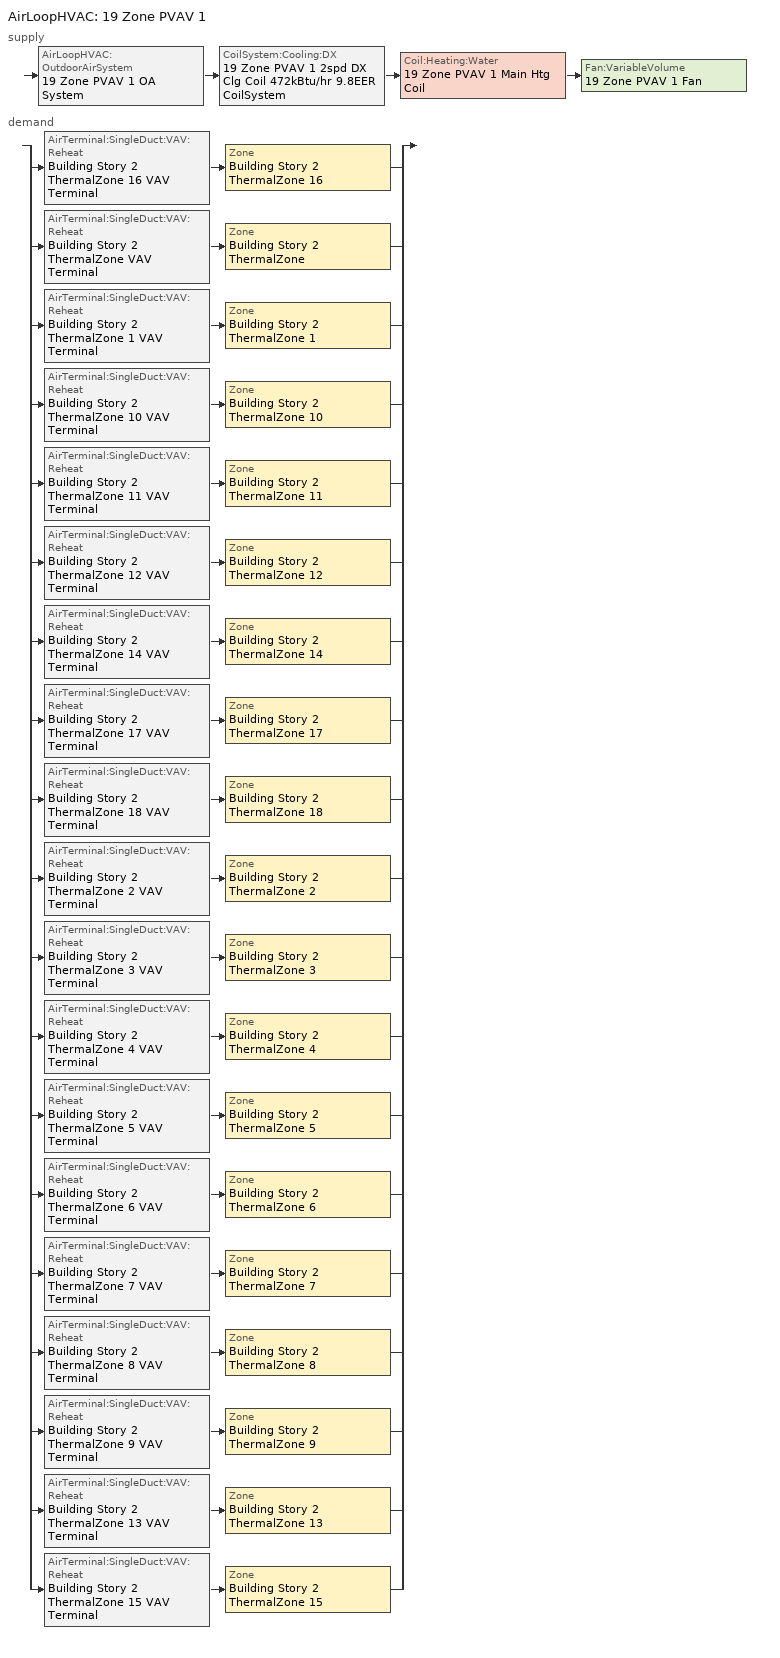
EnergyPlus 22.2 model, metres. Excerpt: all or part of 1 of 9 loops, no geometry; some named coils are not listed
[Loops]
AirLoopHVAC '19 Zone PVAV 1'
 supply: AirLoopHVAC:OutdoorAirSystem '19 Zone PVAV 1 OA System' > CoilSystem:Cooling:DX '19 Zone PVAV 1 2spd DX Clg Coil 472kBtu/hr 9.8EER CoilSystem' > Coil:Heating:Water '19 Zone PVAV 1 Main Htg Coil' > Fan:VariableVolume '19 Zone PVAV 1 Fan'
 demand: split
  | AirTerminal:SingleDuct:VAV:Reheat 'Building Story 2 ThermalZone 16 VAV Terminal' > Zone 'Building Story 2 ThermalZone 16'
  | AirTerminal:SingleDuct:VAV:Reheat 'Building Story 2 ThermalZone VAV Terminal' > Zone 'Building Story 2 ThermalZone'
  | AirTerminal:SingleDuct:VAV:Reheat 'Building Story 2 ThermalZone 1 VAV Terminal' > Zone 'Building Story 2 ThermalZone 1'
  | AirTerminal:SingleDuct:VAV:Reheat 'Building Story 2 ThermalZone 10 VAV Terminal' > Zone 'Building Story 2 ThermalZone 10'
  | AirTerminal:SingleDuct:VAV:Reheat 'Building Story 2 ThermalZone 11 VAV Terminal' > Zone 'Building Story 2 ThermalZone 11'
  | AirTerminal:SingleDuct:VAV:Reheat 'Building Story 2 ThermalZone 12 VAV Terminal' > Zone 'Building Story 2 ThermalZone 12'
  | AirTerminal:SingleDuct:VAV:Reheat 'Building Story 2 ThermalZone 14 VAV Terminal' > Zone 'Building Story 2 ThermalZone 14'
  | AirTerminal:SingleDuct:VAV:Reheat 'Building Story 2 ThermalZone 17 VAV Terminal' > Zone 'Building Story 2 ThermalZone 17'
  | AirTerminal:SingleDuct:VAV:Reheat 'Building Story 2 ThermalZone 18 VAV Terminal' > Zone 'Building Story 2 ThermalZone 18'
  | AirTerminal:SingleDuct:VAV:Reheat 'Building Story 2 ThermalZone 2 VAV Terminal' > Zone 'Building Story 2 ThermalZone 2'
  | AirTerminal:SingleDuct:VAV:Reheat 'Building Story 2 ThermalZone 3 VAV Terminal' > Zone 'Building Story 2 ThermalZone 3'
  | AirTerminal:SingleDuct:VAV:Reheat 'Building Story 2 ThermalZone 4 VAV Terminal' > Zone 'Building Story 2 ThermalZone 4'
  | AirTerminal:SingleDuct:VAV:Reheat 'Building Story 2 ThermalZone 5 VAV Terminal' > Zone 'Building Story 2 ThermalZone 5'
  | AirTerminal:SingleDuct:VAV:Reheat 'Building Story 2 ThermalZone 6 VAV Terminal' > Zone 'Building Story 2 ThermalZone 6'
  | AirTerminal:SingleDuct:VAV:Reheat 'Building Story 2 ThermalZone 7 VAV Terminal' > Zone 'Building Story 2 ThermalZone 7'
  | AirTerminal:SingleDuct:VAV:Reheat 'Building Story 2 ThermalZone 8 VAV Terminal' > Zone 'Building Story 2 ThermalZone 8'
  | AirTerminal:SingleDuct:VAV:Reheat 'Building Story 2 ThermalZone 9 VAV Terminal' > Zone 'Building Story 2 ThermalZone 9'
  | AirTerminal:SingleDuct:VAV:Reheat 'Building Story 2 ThermalZone 13 VAV Terminal' > Zone 'Building Story 2 ThermalZone 13'
  | AirTerminal:SingleDuct:VAV:Reheat 'Building Story 2 ThermalZone 15 VAV Terminal' > Zone 'Building Story 2 ThermalZone 15'
[ZoneControl:Thermostat] Temperature Difference Between Cutout And Setpoint {deltaC}=0
Name | Zone or ZoneList | Control Type Schedule | Control 1
Building Story 2 ThermalZone Thermostat | Building Story 2 ThermalZone | Building Story 2 ThermalZone Thermostat Schedule | Story Mid Blended Space Type Thermostat
Building Story 2 ThermalZone 1 Thermostat | Building Story 2 ThermalZone 1 | Building Story 2 ThermalZone 1 Thermostat Schedule | Story Mid Blended Space Type Thermostat 1
Building Story 2 ThermalZone 10 Thermostat | Building Story 2 ThermalZone 10 | Building Story 2 ThermalZone 10 Thermostat Schedule | Story Mid Blended Space Type Thermostat 2
Building Story 2 ThermalZone 11 Thermostat | Building Story 2 ThermalZone 11 | Building Story 2 ThermalZone 11 Thermostat Schedule | Story Mid Blended Space Type Thermostat 3
Building Story 2 ThermalZone 12 Thermostat | Building Story 2 ThermalZone 12 | Building Story 2 ThermalZone 12 Thermostat Schedule | Story Mid Blended Space Type Thermostat 4
Building Story 2 ThermalZone 13 Thermostat | Building Story 2 ThermalZone 13 | Building Story 2 ThermalZone 13 Thermostat Schedule | Story Mid Blended Space Type Thermostat 5
Building Story 2 ThermalZone 14 Thermostat | Building Story 2 ThermalZone 14 | Building Story 2 ThermalZone 14 Thermostat Schedule | Story Mid Blended Space Type Thermostat 6
Building Story 2 ThermalZone 15 Thermostat | Building Story 2 ThermalZone 15 | Building Story 2 ThermalZone 15 Thermostat Schedule | Story Mid Blended Space Type Thermostat 7
Building Story 2 ThermalZone 16 Thermostat | Building Story 2 ThermalZone 16 | Building Story 2 ThermalZone 16 Thermostat Schedule | Story Mid Blended Space Type Thermostat 8
Building Story 2 ThermalZone 17 Thermostat | Building Story 2 ThermalZone 17 | Building Story 2 ThermalZone 17 Thermostat Schedule | Story Mid Blended Space Type Thermostat 9
Building Story 2 ThermalZone 18 Thermostat | Building Story 2 ThermalZone 18 | Building Story 2 ThermalZone 18 Thermostat Schedule | Story Mid Blended Space Type Thermostat 10
Building Story 2 ThermalZone 2 Thermostat | Building Story 2 ThermalZone 2 | Building Story 2 ThermalZone 2 Thermostat Schedule | Story Mid Blended Space Type Thermostat 11
Building Story 2 ThermalZone 3 Thermostat | Building Story 2 ThermalZone 3 | Building Story 2 ThermalZone 3 Thermostat Schedule | Story Mid Blended Space Type Thermostat 12
Building Story 2 ThermalZone 4 Thermostat | Building Story 2 ThermalZone 4 | Building Story 2 ThermalZone 4 Thermostat Schedule | Story Mid Blended Space Type Thermostat 13
Building Story 2 ThermalZone 5 Thermostat | Building Story 2 ThermalZone 5 | Building Story 2 ThermalZone 5 Thermostat Schedule | Story Mid Blended Space Type Thermostat 14
Building Story 2 ThermalZone 6 Thermostat | Building Story 2 ThermalZone 6 | Building Story 2 ThermalZone 6 Thermostat Schedule | Story Mid Blended Space Type Thermostat 15
Building Story 2 ThermalZone 7 Thermostat | Building Story 2 ThermalZone 7 | Building Story 2 ThermalZone 7 Thermostat Schedule | Story Mid Blended Space Type Thermostat 16
Building Story 2 ThermalZone 8 Thermostat | Building Story 2 ThermalZone 8 | Building Story 2 ThermalZone 8 Thermostat Schedule | Story Mid Blended Space Type Thermostat 17
Building Story 2 ThermalZone 9 Thermostat | Building Story 2 ThermalZone 9 | Building Story 2 ThermalZone 9 Thermostat Schedule | Story Mid Blended Space Type Thermostat 18
[ThermostatSetpoint:DualSetpoint] Heating Setpoint Temperature Schedule=SchoolSecondary HTGSETP_SCH_YES_OPTIMUM; Cooling Setpoint Temperature Schedule=SchoolSecondary CLGSETP_SCH_NO_SETBACK
Story Mid Blended Space Type Thermostat; Story Mid Blended Space Type Thermostat 1; Story Mid Blended Space Type Thermostat 2; Story Mid Blended Space Type Thermostat 3; Story Mid Blended Space Type Thermostat 4; Story Mid Blended Space Type Thermostat 5; Story Mid Blended Space Type Thermostat 6; Story Mid Blended Space Type Thermostat 7; Story Mid Blended Space Type Thermostat 8; Story Mid Blended Space Type Thermostat 9; Story Mid Blended Space Type Thermostat 10; Story Mid Blended Space Type Thermostat 11; Story Mid Blended Space Type Thermostat 12; Story Mid Blended Space Type Thermostat 13; Story Mid Blended Space Type Thermostat 14; Story Mid Blended Space Type Thermostat 15; Story Mid Blended Space Type Thermostat 16; Story Mid Blended Space Type Thermostat 17; Story Mid Blended Space Type Thermostat 18
[AirTerminal:SingleDuct:VAV:Reheat] Availability Schedule=Always On Discrete; Maximum Air Flow Rate {m3/s}=Autosize; Zone Minimum Air Flow Input Method=Constant; Constant Minimum Air Flow Fraction=0.758467; Fixed Minimum Air Flow Rate {m3/s}=0; Maximum Hot Water or Steam Flow Rate {m3/s}=Autosize; Minimum Hot Water or Steam Flow Rate {m3/s}=0; Convergence Tolerance=0.001; Damper Heating Action=ReverseWithLimits; Maximum Flow per Zone Floor Area During Reheat {m3/s-m2}=Autocalculate; Maximum Flow Fraction During Reheat=Autocalculate; Maximum Reheat Air Temperature {C}=50
Name | Reheat Coil
Building Story 2 ThermalZone VAV Terminal | Building Story 2 ThermalZone Reheat Coil
Building Story 2 ThermalZone 1 VAV Terminal | Building Story 2 ThermalZone 1 Reheat Coil
Building Story 2 ThermalZone 10 VAV Terminal | Building Story 2 ThermalZone 10 Reheat Coil
Building Story 2 ThermalZone 11 VAV Terminal | Building Story 2 ThermalZone 11 Reheat Coil
Building Story 2 ThermalZone 12 VAV Terminal | Building Story 2 ThermalZone 12 Reheat Coil
Building Story 2 ThermalZone 13 VAV Terminal | Building Story 2 ThermalZone 13 Reheat Coil
Building Story 2 ThermalZone 14 VAV Terminal | Building Story 2 ThermalZone 14 Reheat Coil
Building Story 2 ThermalZone 15 VAV Terminal | Building Story 2 ThermalZone 15 Reheat Coil
Building Story 2 ThermalZone 16 VAV Terminal | Building Story 2 ThermalZone 16 Reheat Coil
Building Story 2 ThermalZone 17 VAV Terminal | Building Story 2 ThermalZone 17 Reheat Coil
Building Story 2 ThermalZone 18 VAV Terminal | Building Story 2 ThermalZone 18 Reheat Coil
Building Story 2 ThermalZone 2 VAV Terminal | Building Story 2 ThermalZone 2 Reheat Coil
Building Story 2 ThermalZone 3 VAV Terminal | Building Story 2 ThermalZone 3 Reheat Coil
Building Story 2 ThermalZone 4 VAV Terminal | Building Story 2 ThermalZone 4 Reheat Coil
Building Story 2 ThermalZone 5 VAV Terminal | Building Story 2 ThermalZone 5 Reheat Coil
Building Story 2 ThermalZone 6 VAV Terminal | Building Story 2 ThermalZone 6 Reheat Coil
Building Story 2 ThermalZone 7 VAV Terminal | Building Story 2 ThermalZone 7 Reheat Coil
Building Story 2 ThermalZone 8 VAV Terminal | Building Story 2 ThermalZone 8 Reheat Coil
Building Story 2 ThermalZone 9 VAV Terminal | Building Story 2 ThermalZone 9 Reheat Coil
[Coil:Heating:Water]
19 Zone PVAV 1 Main Htg Coil: Availability Schedule=Always On Discrete; U-Factor Times Area Value {W/K}=Autosize; Maximum Water Flow Rate {m3/s}=Autosize; Performance Input Method=UFactorTimesAreaAndDesignWaterFlowRate; Rated Capacity {W}=Autosize; Rated Inlet Water Temperature {C}=82.2222; Rated Inlet Air Temperature {C}=7.22222; Rated Outlet Water Temperature {C}=71.1111; Rated Outlet Air Temperature {C}=12.7778; Rated Ratio for Air and Water Convection=0.5
[Zone equipment]
Building Story 2 ThermalZone: Building Story 2 ThermalZone VAV Terminal
Building Story 2 ThermalZone 1: Building Story 2 ThermalZone 1 VAV Terminal
Building Story 2 ThermalZone 10: Building Story 2 ThermalZone 10 VAV Terminal
Building Story 2 ThermalZone 11: Building Story 2 ThermalZone 11 VAV Terminal
Building Story 2 ThermalZone 12: Building Story 2 ThermalZone 12 VAV Terminal
Building Story 2 ThermalZone 13: Building Story 2 ThermalZone 13 VAV Terminal
Building Story 2 ThermalZone 14: Building Story 2 ThermalZone 14 VAV Terminal
Building Story 2 ThermalZone 15: Building Story 2 ThermalZone 15 VAV Terminal
Building Story 2 ThermalZone 16: Building Story 2 ThermalZone 16 VAV Terminal
Building Story 2 ThermalZone 17: Building Story 2 ThermalZone 17 VAV Terminal
Building Story 2 ThermalZone 18: Building Story 2 ThermalZone 18 VAV Terminal
Building Story 2 ThermalZone 2: Building Story 2 ThermalZone 2 VAV Terminal
Building Story 2 ThermalZone 3: Building Story 2 ThermalZone 3 VAV Terminal
Building Story 2 ThermalZone 4: Building Story 2 ThermalZone 4 VAV Terminal
Building Story 2 ThermalZone 5: Building Story 2 ThermalZone 5 VAV Terminal
Building Story 2 ThermalZone 6: Building Story 2 ThermalZone 6 VAV Terminal
Building Story 2 ThermalZone 7: Building Story 2 ThermalZone 7 VAV Terminal
Building Story 2 ThermalZone 8: Building Story 2 ThermalZone 8 VAV Terminal
Building Story 2 ThermalZone 9: Building Story 2 ThermalZone 9 VAV Terminal
[Sizing:Zone] Zone Cooling Design Supply Air Temperature Input Method=SupplyAirTemperature; Zone Cooling Design Supply Air Temperature {C}=12.7778; Zone Cooling Design Supply Air Temperature Difference {deltaC}=11.11; Zone Heating Design Supply Air Temperature Input Method=SupplyAirTemperature; Zone Heating Design Supply Air Temperature {C}=50; Zone Heating Design Supply Air Temperature Difference {deltaC}=11.11; Zone Cooling Design Supply Air Humidity Ratio {kgWater/kgDryAir}=0.0085; Zone Heating Design Supply Air Humidity Ratio {kgWater/kgDryAir}=0.008; Cooling Design Air Flow Method=DesignDay; Cooling Design Air Flow Rate {m3/s}=0; Cooling Minimum Air Flow per Zone Floor Area {m3/s-m2}=0.000762; Cooling Minimum Air Flow {m3/s}=0; Cooling Minimum Air Flow Fraction=0; Heating Design Air Flow Method=DesignDay; Heating Design Air Flow Rate {m3/s}=0; Heating Maximum Air Flow per Zone Floor Area {m3/s-m2}=0.002032; Heating Maximum Air Flow {m3/s}=0.141576; Heating Maximum Air Flow Fraction=0.3; Account for Dedicated Outdoor Air System=No; Zone Load Sizing Method=Sensible Load Only No Latent Load; Zone Latent Cooling Design Supply Air Humidity Ratio Input Method=HumidityRatioDifference; Zone Cooling Design Supply Air Humidity Ratio Difference {kgWater/kgDryAir}=0.005; Zone Latent Heating Design Supply Air Humidity Ratio Input Method=HumidityRatioDifference; Zone Humidification Design Supply Air Humidity Ratio Difference {kgWater/kgDryAir}=0.005
Name | Design Specification Outdoor Air Object | Design Specification Zone Air Distribution Object
Building Story 2 ThermalZone | Building Story 2 ThermalZone DSOA Space List | Building Story 2 ThermalZone Design Spec Zone Air Dist
Building Story 2 ThermalZone 1 | Building Story 2 ThermalZone 1 DSOA Space List | Building Story 2 ThermalZone 1 Design Spec Zone Air Dist
Building Story 2 ThermalZone 10 | Building Story 2 ThermalZone 10 DSOA Space List | Building Story 2 ThermalZone 10 Design Spec Zone Air Dist
Building Story 2 ThermalZone 11 | Building Story 2 ThermalZone 11 DSOA Space List | Building Story 2 ThermalZone 11 Design Spec Zone Air Dist
Building Story 2 ThermalZone 12 | Building Story 2 ThermalZone 12 DSOA Space List | Building Story 2 ThermalZone 12 Design Spec Zone Air Dist
Building Story 2 ThermalZone 13 | Building Story 2 ThermalZone 13 DSOA Space List | Building Story 2 ThermalZone 13 Design Spec Zone Air Dist
Building Story 2 ThermalZone 14 | Building Story 2 ThermalZone 14 DSOA Space List | Building Story 2 ThermalZone 14 Design Spec Zone Air Dist
Building Story 2 ThermalZone 15 | Building Story 2 ThermalZone 15 DSOA Space List | Building Story 2 ThermalZone 15 Design Spec Zone Air Dist
Building Story 2 ThermalZone 16 | Building Story 2 ThermalZone 16 DSOA Space List | Building Story 2 ThermalZone 16 Design Spec Zone Air Dist
Building Story 2 ThermalZone 17 | Building Story 2 ThermalZone 17 DSOA Space List | Building Story 2 ThermalZone 17 Design Spec Zone Air Dist
Building Story 2 ThermalZone 18 | Building Story 2 ThermalZone 18 DSOA Space List | Building Story 2 ThermalZone 18 Design Spec Zone Air Dist
Building Story 2 ThermalZone 2 | Building Story 2 ThermalZone 2 DSOA Space List | Building Story 2 ThermalZone 2 Design Spec Zone Air Dist
Building Story 2 ThermalZone 3 | Building Story 2 ThermalZone 3 DSOA Space List | Building Story 2 ThermalZone 3 Design Spec Zone Air Dist
Building Story 2 ThermalZone 4 | Building Story 2 ThermalZone 4 DSOA Space List | Building Story 2 ThermalZone 4 Design Spec Zone Air Dist
Building Story 2 ThermalZone 5 | Building Story 2 ThermalZone 5 DSOA Space List | Building Story 2 ThermalZone 5 Design Spec Zone Air Dist
Building Story 2 ThermalZone 6 | Building Story 2 ThermalZone 6 DSOA Space List | Building Story 2 ThermalZone 6 Design Spec Zone Air Dist
Building Story 2 ThermalZone 7 | Building Story 2 ThermalZone 7 DSOA Space List | Building Story 2 ThermalZone 7 Design Spec Zone Air Dist
Building Story 2 ThermalZone 8 | Building Story 2 ThermalZone 8 DSOA Space List | Building Story 2 ThermalZone 8 Design Spec Zone Air Dist
Building Story 2 ThermalZone 9 | Building Story 2 ThermalZone 9 DSOA Space List | Building Story 2 ThermalZone 9 Design Spec Zone Air Dist
[DesignSpecification:ZoneAirDistribution] Minimum Zone Ventilation Efficiency=0.6
Building Story 2 ThermalZone Design Spec Zone Air Dist; Building Story 2 ThermalZone 1 Design Spec Zone Air Dist; Building Story 2 ThermalZone 10 Design Spec Zone Air Dist; Building Story 2 ThermalZone 11 Design Spec Zone Air Dist; Building Story 2 ThermalZone 12 Design Spec Zone Air Dist; Building Story 2 ThermalZone 13 Design Spec Zone Air Dist; Building Story 2 ThermalZone 14 Design Spec Zone Air Dist; Building Story 2 ThermalZone 15 Design Spec Zone Air Dist; Building Story 2 ThermalZone 16 Design Spec Zone Air Dist; Building Story 2 ThermalZone 17 Design Spec Zone Air Dist; Building Story 2 ThermalZone 18 Design Spec Zone Air Dist; Building Story 2 ThermalZone 2 Design Spec Zone Air Dist; Building Story 2 ThermalZone 3 Design Spec Zone Air Dist; Building Story 2 ThermalZone 4 Design Spec Zone Air Dist; Building Story 2 ThermalZone 5 Design Spec Zone Air Dist; Building Story 2 ThermalZone 6 Design Spec Zone Air Dist; Building Story 2 ThermalZone 7 Design Spec Zone Air Dist; Building Story 2 ThermalZone 8 Design Spec Zone Air Dist; Building Story 2 ThermalZone 9 Design Spec Zone Air Dist
[Controller:MechanicalVentilation]
19 Zone PVAV 1 Ventilation Controller: Availability Schedule=19 Zone PVAV 1 Occ Sch; Demand Controlled Ventilation=No; System Outdoor Air Method=ZoneSum; Zone or ZoneList Name 1=Building Story 2 ThermalZone; Design Specification Outdoor Air Object Name 1=Blended OA 1; Design Specification Zone Air Distribution Object Name 1=Building Story 2 ThermalZone Design Spec Zone Air Dist; Zone or ZoneList Name 2=Building Story 2 ThermalZone 1; Design Specification Outdoor Air Object Name 2=Blended OA 1; Design Specification Zone Air Distribution Object Name 2=Building Story 2 ThermalZone 1 Design Spec Zone Air Dist; Zone or ZoneList Name 3=Building Story 2 ThermalZone 10; Design Specification Outdoor Air Object Name 3=Blended OA 1; Design Specification Zone Air Distribution Object Name 3=Building Story 2 ThermalZone 10 Design Spec Zone Air Dist; Zone or ZoneList Name 4=Building Story 2 ThermalZone 11; Design Specification Outdoor Air Object Name 4=Blended OA 1; Design Specification Zone Air Distribution Object Name 4=Building Story 2 ThermalZone 11 Design Spec Zone Air Dist; Zone or ZoneList Name 5=Building Story 2 ThermalZone 12; Design Specification Outdoor Air Object Name 5=Blended OA 1; Design Specification Zone Air Distribution Object Name 5=Building Story 2 ThermalZone 12 Design Spec Zone Air Dist; Zone or ZoneList Name 6=Building Story 2 ThermalZone 13; Design Specification Outdoor Air Object Name 6=Blended OA 1; Design Specification Zone Air Distribution Object Name 6=Building Story 2 ThermalZone 13 Design Spec Zone Air Dist; Zone or ZoneList Name 7=Building Story 2 ThermalZone 14; Design Specification Outdoor Air Object Name 7=Blended OA 1; Design Specification Zone Air Distribution Object Name 7=Building Story 2 ThermalZone 14 Design Spec Zone Air Dist; Zone or ZoneList Name 8=Building Story 2 ThermalZone 15; Design Specification Outdoor Air Object Name 8=Blended OA 1; Design Specification Zone Air Distribution Object Name 8=Building Story 2 ThermalZone 15 Design Spec Zone Air Dist; Zone or ZoneList Name 9=Building Story 2 ThermalZone 16; Design Specification Outdoor Air Object Name 9=Blended OA 1; Design Specification Zone Air Distribution Object Name 9=Building Story 2 ThermalZone 16 Design Spec Zone Air Dist; Zone or ZoneList Name 10=Building Story 2 ThermalZone 17; Design Specification Outdoor Air Object Name 10=Blended OA 1; Design Specification Zone Air Distribution Object Name 10=Building Story 2 ThermalZone 17 Design Spec Zone Air Dist; Zone or ZoneList Name 11=Building Story 2 ThermalZone 18; Design Specification Outdoor Air Object Name 11=Blended OA 1; Design Specification Zone Air Distribution Object Name 11=Building Story 2 ThermalZone 18 Design Spec Zone Air Dist; Zone or ZoneList Name 12=Building Story 2 ThermalZone 2; Design Specification Outdoor Air Object Name 12=Blended OA 1; Design Specification Zone Air Distribution Object Name 12=Building Story 2 ThermalZone 2 Design Spec Zone Air Dist; Zone or ZoneList Name 13=Building Story 2 ThermalZone 3; Design Specification Outdoor Air Object Name 13=Blended OA 1; Design Specification Zone Air Distribution Object Name 13=Building Story 2 ThermalZone 3 Design Spec Zone Air Dist; Zone or ZoneList Name 14=Building Story 2 ThermalZone 4; Design Specification Outdoor Air Object Name 14=Blended OA 1; Design Specification Zone Air Distribution Object Name 14=Building Story 2 ThermalZone 4 Design Spec Zone Air Dist; Zone or ZoneList Name 15=Building Story 2 ThermalZone 5; Design Specification Outdoor Air Object Name 15=Blended OA 1; Design Specification Zone Air Distribution Object Name 15=Building Story 2 ThermalZone 5 Design Spec Zone Air Dist; Zone or ZoneList Name 16=Building Story 2 ThermalZone 6; Design Specification Outdoor Air Object Name 16=Blended OA 1; Design Specification Zone Air Distribution Object Name 16=Building Story 2 ThermalZone 6 Design Spec Zone Air Dist; Zone or ZoneList Name 17=Building Story 2 ThermalZone 7; Design Specification Outdoor Air Object Name 17=Blended OA 1; Design Specification Zone Air Distribution Object Name 17=Building Story 2 ThermalZone 7 Design Spec Zone Air Dist; Zone or ZoneList Name 18=Building Story 2 ThermalZone 8; Design Specification Outdoor Air Object Name 18=Blended OA 1; Design Specification Zone Air Distribution Object Name 18=Building Story 2 ThermalZone 8 Design Spec Zone Air Dist; Zone or ZoneList Name 19=Building Story 2 ThermalZone 9; Design Specification Outdoor Air Object Name 19=Blended OA 1; Design Specification Zone Air Distribution Object Name 19=Building Story 2 ThermalZone 9 Design Spec Zone Air Dist
[DesignSpecification:OutdoorAir]
Blended OA 1: Outdoor Air Method=Sum; Outdoor Air Flow per Person {m3/s-person}=0.00346999; Outdoor Air Flow per Zone Floor Area {m3/s-m2}=0.000689238; Outdoor Air Flow per Zone {m3/s}=0; Outdoor Air Flow Air Changes per Hour {1/hr}=0
[DesignSpecification:OutdoorAir:SpaceList] Space Design Specification Outdoor Air Object Name 1=Blended OA 1
Name | Space Name 1
Building Story 2 ThermalZone DSOA Space List | Building Story 2 Space
Building Story 2 ThermalZone 1 DSOA Space List | Building Story 2 Space 1
Building Story 2 ThermalZone 10 DSOA Space List | Building Story 2 Space 10
Building Story 2 ThermalZone 11 DSOA Space List | Building Story 2 Space 11
Building Story 2 ThermalZone 12 DSOA Space List | Building Story 2 Space 12
Building Story 2 ThermalZone 13 DSOA Space List | Building Story 2 Space 13
Building Story 2 ThermalZone 14 DSOA Space List | Building Story 2 Space 14
Building Story 2 ThermalZone 15 DSOA Space List | Building Story 2 Space 15
Building Story 2 ThermalZone 16 DSOA Space List | Building Story 2 Space 16
Building Story 2 ThermalZone 17 DSOA Space List | Building Story 2 Space 17
Building Story 2 ThermalZone 18 DSOA Space List | Building Story 2 Space 18
Building Story 2 ThermalZone 2 DSOA Space List | Building Story 2 Space 2
Building Story 2 ThermalZone 3 DSOA Space List | Building Story 2 Space 3
Building Story 2 ThermalZone 4 DSOA Space List | Building Story 2 Space 4
Building Story 2 ThermalZone 5 DSOA Space List | Building Story 2 Space 5
Building Story 2 ThermalZone 6 DSOA Space List | Building Story 2 Space 6
Building Story 2 ThermalZone 7 DSOA Space List | Building Story 2 Space 7
Building Story 2 ThermalZone 8 DSOA Space List | Building Story 2 Space 8
Building Story 2 ThermalZone 9 DSOA Space List | Building Story 2 Space 9
[AirLoopHVAC]
19 Zone PVAV 1: Design Supply Air Flow Rate {m3/s}=AutoSize; Design Return Air Flow Fraction of Supply Air Flow=1
[Sizing:System]
19 Zone PVAV 1: Type of Load to Size On=Sensible; Design Outdoor Air Flow Rate {m3/s}=4.59631; Central Heating Maximum System Air Flow Ratio=0.3; Preheat Design Temperature {C}=7.22222; Preheat Design Humidity Ratio {kgWater/kgDryAir}=0.008; Precool Design Temperature {C}=12.7778; Precool Design Humidity Ratio {kgWater/kgDryAir}=0.008; Central Cooling Design Supply Air Temperature {C}=12.7778; Central Heating Design Supply Air Temperature {C}=12.7778; Type of Zone Sum to Use=Coincident; 100% Outdoor Air in Cooling=No; 100% Outdoor Air in Heating=No; Central Cooling Design Supply Air Humidity Ratio {kgWater/kgDryAir}=0.0085; Central Heating Design Supply Air Humidity Ratio {kgWater/kgDryAir}=0.008; Cooling Supply Air Flow Rate Method=DesignDay; Cooling Supply Air Flow Rate {m3/s}=0; Cooling Supply Air Flow Rate Per Floor Area {m3/s-m2}=0.00996765; Cooling Fraction of Autosized Cooling Supply Air Flow Rate=1; Cooling Supply Air Flow Rate Per Unit Cooling Capacity {m3/s-W}=3.94755e-05; Heating Supply Air Flow Rate Method=DesignDay; Heating Supply Air Flow Rate {m3/s}=0; Heating Supply Air Flow Rate Per Floor Area {m3/s-m2}=0.00996765; Heating Fraction of Autosized Heating Supply Air Flow Rate=1; Heating Fraction of Autosized Cooling Supply Air Flow Rate=1; Heating Supply Air Flow Rate Per Unit Heating Capacity {m3/s-W}=3.15882e-05; System Outdoor Air Method=ZoneSum; Zone Maximum Outdoor Air Fraction=1; Cooling Design Capacity Method=CoolingDesignCapacity; Cooling Design Capacity {W}=Autosize; Cooling Design Capacity Per Floor Area {W/m2}=234.7; Fraction of Autosized Cooling Design Capacity=1; Heating Design Capacity Method=HeatingDesignCapacity; Heating Design Capacity {W}=Autosize; Heating Design Capacity Per Floor Area {W/m2}=157; Fraction of Autosized Heating Design Capacity=1; Central Cooling Capacity Control Method=OnOff; Occupant Diversity=Autosize
[Controller:WaterCoil]
19 Zone PVAV 1 Main Htg Coil Controller: Control Variable=Temperature; Action=Normal; Actuator Variable=Flow; Controller Convergence Tolerance {deltaC}=0.0001; Maximum Actuated Flow {m3/s}=Autosize; Minimum Actuated Flow {m3/s}=0
[Controller:OutdoorAir]
Controller Outdoor Air 2: Minimum Outdoor Air Flow Rate {m3/s}=Autosize; Maximum Outdoor Air Flow Rate {m3/s}=Autosize; Economizer Control Type=DifferentialDryBulb; Economizer Control Action Type=ModulateFlow; Lockout Type=LockoutWithHeating; Minimum Limit Type=FixedMinimum; Minimum Outdoor Air Schedule=19 Zone PVAV 1 Occ Sch; Mechanical Ventilation Controller=19 Zone PVAV 1 Ventilation Controller; High Humidity Control=No; Control High Indoor Humidity Based on Outdoor Humidity Ratio=Yes; Heat Recovery Bypass Control Type=BypassWhenWithinEconomizerLimits
[SetpointManager:MixedAir] Control Variable=Temperature
Name | Setpoint Node or NodeList
19 Zone PVAV 1 Mixed Air Node OS Default SPM | 19 Zone PVAV 1 Mixed Air Node
19 Zone PVAV 1 2spd DX Clg Coil Outlet Air Node OS Default SPM | 19 Zone PVAV 1 2spd DX Clg Coil Outlet Air Node
19 Zone PVAV 1 Main Htg Coil Outlet Air Node OS Default SPM | 19 Zone PVAV 1 Main Htg Coil Outlet Air Node
[CoilSystem:Cooling:DX]
19 Zone PVAV 1 2spd DX Clg Coil 472kBtu/hr 9.8EER CoilSystem: Availability Schedule=Always On Discrete; Cooling Coil=19 Zone PVAV 1 2spd DX Clg Coil 472kBtu/hr 9.8EER
[Coil:Cooling:DX:TwoSpeed]
19 Zone PVAV 1 2spd DX Clg Coil 472kBtu/hr 9.8EER: Availability Schedule=Always On Discrete; High Speed Gross Rated Total Cooling Capacity {W}=Autosize; High Speed Rated Sensible Heat Ratio=Autosize; High Speed Gross Rated Cooling COP {W/W}=3.39929; High Speed Rated Air Flow Rate {m3/s}=Autosize; Unit Internal Static Air Pressure {Pa}=773.3; Total Cooling Capacity Function of Temperature Curve=PSZ-AC_Unitary_PackagecoolCapFT; Total Cooling Capacity Function of Flow Fraction Curve=PSZ-AC_Unitary_PackagecoolFFF; Energy Input Ratio Function of Temperature Curve=PSZ-AC DX Unitary Package EIRFT; Energy Input Ratio Function of Flow Fraction Curve=PSZ-AC_Unitary_PackagecoolEIRFFF; Part Load Fraction Correlation Curve=PSZ-AC_Unitary_PackagecoolPLR; Low Speed Gross Rated Total Cooling Capacity {W}=Autosize; Low Speed Gross Rated Sensible Heat Ratio=0.69; Low Speed Gross Rated Cooling COP {W/W}=3.39929; Low Speed Rated Air Flow Rate {m3/s}=Autosize; Low Speed Total Cooling Capacity Function of Temperature Curve=PSZ-AC_Unitary_PackagecoolCapFT; Low Speed Energy Input Ratio Function of Temperature Curve=PSZ-AC DX Unitary Package EIRFT; Condenser Type=AirCooled; Minimum Outdoor Dry-Bulb Temperature for Compressor Operation {C}=-25; High Speed Evaporative Condenser Effectiveness=0.9; High Speed Evaporative Condenser Air Flow Rate {m3/s}=Autosize; High Speed Evaporative Condenser Pump Rated Power Consumption {W}=Autosize; Low Speed Evaporative Condenser Effectiveness=0.9; Low Speed Evaporative Condenser Air Flow Rate {m3/s}=Autosize; Low Speed Evaporative Condenser Pump Rated Power Consumption {W}=Autosize; Basin Heater Capacity {W/K}=0; Basin Heater Setpoint Temperature {C}=2
[Fan:VariableVolume]
19 Zone PVAV 1 Fan: Availability Schedule=19 Zone PVAV 1 Occ Sch; Fan Total Efficiency=0.6045; Pressure Rise {Pa}=1389.92; Maximum Flow Rate {m3/s}=AutoSize; Fan Power Minimum Flow Rate Input Method=Fraction; Fan Power Minimum Flow Fraction=0.25; Fan Power Minimum Air Flow Rate {m3/s}=0; Motor Efficiency=0.93; Motor In Airstream Fraction=1; Fan Power Coefficient 1=0.04076; Fan Power Coefficient 2=0.0881; Fan Power Coefficient 3=-0.0729; Fan Power Coefficient 4=0.9437; Fan Power Coefficient 5=0
[SetpointManager:Warmest]
19 Zone PVAV 1 SAT Warmest Reset: Control Variable=Temperature; HVAC Air Loop=19 Zone PVAV 1; Minimum Setpoint Temperature {C}=12.7778; Maximum Setpoint Temperature {C}=15.5556; Strategy=MaximumTemperature; Setpoint Node or NodeList=19 Zone PVAV 1 Supply Outlet Node
[Schedule:Day:Interval]
SchoolSecondary CLGSETP_SCH_NO_SETBACK Default; SchoolSecondary CLGSETP_SCH_NO_SETBACK Summer Design Day: No, 24:00, 24
SchoolSecondary CLGSETP_SCH_NO_SETBACK Winter Design Day: No, 24:00, 29.44
SchoolSecondary HTGSETP_SCH_YES_OPTIMUM Wkdy Day: No, 06:00, 15.6, 07:00, 17.8, 08:00, 20, 21:00, 21, 24:00, 15.6
SchoolSecondary HTGSETP_SCH_YES_OPTIMUM Default; SchoolSecondary HTGSETP_SCH_YES_OPTIMUM Summer Design Day: No, 24:00, 15.6
SchoolSecondary HTGSETP_SCH_YES_OPTIMUM Winter Design Day: No, 24:00, 21
19 Zone PVAV 1 Occ Sch Default: No, 08:00, 0, 21:00, 1, 24:00, 0
19 Zone PVAV 1 Occ Sch Sunday: No, 24:00, 0
19 Zone PVAV 1 Occ Sch Summer Design Day; 19 Zone PVAV 1 Occ Sch Winter Design Day: No, 24:00, 1
[Schedule:Week:Daily]
SchoolSecondary CLGSETP_SCH_NO_SETBACK Week Rule - Jan1-Dec31: SchoolSecondary CLGSETP_SCH_NO_SETBACK Default, SchoolSecondary CLGSETP_SCH_NO_SETBACK Default, SchoolSecondary CLGSETP_SCH_NO_SETBACK Default, SchoolSecondary CLGSETP_SCH_NO_SETBACK Default, SchoolSecondary CLGSETP_SCH_NO_SETBACK Default, SchoolSecondary CLGSETP_SCH_NO_SETBACK Default, SchoolSecondary CLGSETP_SCH_NO_SETBACK Default, SchoolSecondary CLGSETP_SCH_NO_SETBACK Default, SchoolSecondary CLGSETP_SCH_NO_SETBACK Summer Design Day, SchoolSecondary CLGSETP_SCH_NO_SETBACK Winter Design Day, SchoolSecondary CLGSETP_SCH_NO_SETBACK Default, SchoolSecondary CLGSETP_SCH_NO_SETBACK Default
SchoolSecondary HTGSETP_SCH_YES_OPTIMUM Week Rule - Jan1-Jan3: SchoolSecondary HTGSETP_SCH_YES_OPTIMUM Wkdy Day, SchoolSecondary HTGSETP_SCH_YES_OPTIMUM Wkdy Day, SchoolSecondary HTGSETP_SCH_YES_OPTIMUM Wkdy Day, SchoolSecondary HTGSETP_SCH_YES_OPTIMUM Wkdy Day, SchoolSecondary HTGSETP_SCH_YES_OPTIMUM Wkdy Day, SchoolSecondary HTGSETP_SCH_YES_OPTIMUM Wkdy Day, SchoolSecondary HTGSETP_SCH_YES_OPTIMUM Default, SchoolSecondary HTGSETP_SCH_YES_OPTIMUM Default, SchoolSecondary HTGSETP_SCH_YES_OPTIMUM Summer Design Day, SchoolSecondary HTGSETP_SCH_YES_OPTIMUM Winter Design Day, SchoolSecondary HTGSETP_SCH_YES_OPTIMUM Default, SchoolSecondary HTGSETP_SCH_YES_OPTIMUM Default
SchoolSecondary HTGSETP_SCH_YES_OPTIMUM Week Rule - Jan4-Dec31: SchoolSecondary HTGSETP_SCH_YES_OPTIMUM Default, SchoolSecondary HTGSETP_SCH_YES_OPTIMUM Wkdy Day, SchoolSecondary HTGSETP_SCH_YES_OPTIMUM Wkdy Day, SchoolSecondary HTGSETP_SCH_YES_OPTIMUM Wkdy Day, SchoolSecondary HTGSETP_SCH_YES_OPTIMUM Wkdy Day, SchoolSecondary HTGSETP_SCH_YES_OPTIMUM Wkdy Day, SchoolSecondary HTGSETP_SCH_YES_OPTIMUM Default, SchoolSecondary HTGSETP_SCH_YES_OPTIMUM Default, SchoolSecondary HTGSETP_SCH_YES_OPTIMUM Summer Design Day, SchoolSecondary HTGSETP_SCH_YES_OPTIMUM Winter Design Day, SchoolSecondary HTGSETP_SCH_YES_OPTIMUM Default, SchoolSecondary HTGSETP_SCH_YES_OPTIMUM Default
19 Zone PVAV 1 Occ Sch Week Rule - Jan1-Jan3: 19 Zone PVAV 1 Occ Sch Default, 19 Zone PVAV 1 Occ Sch Default, 19 Zone PVAV 1 Occ Sch Default, 19 Zone PVAV 1 Occ Sch Default, 19 Zone PVAV 1 Occ Sch Default, 19 Zone PVAV 1 Occ Sch Default, 19 Zone PVAV 1 Occ Sch Sunday, 19 Zone PVAV 1 Occ Sch Default, 19 Zone PVAV 1 Occ Sch Summer Design Day, 19 Zone PVAV 1 Occ Sch Winter Design Day, 19 Zone PVAV 1 Occ Sch Default, 19 Zone PVAV 1 Occ Sch Default
19 Zone PVAV 1 Occ Sch Week Rule - Jan4-Dec31: 19 Zone PVAV 1 Occ Sch Sunday, 19 Zone PVAV 1 Occ Sch Default, 19 Zone PVAV 1 Occ Sch Default, 19 Zone PVAV 1 Occ Sch Default, 19 Zone PVAV 1 Occ Sch Default, 19 Zone PVAV 1 Occ Sch Default, 19 Zone PVAV 1 Occ Sch Sunday, 19 Zone PVAV 1 Occ Sch Default, 19 Zone PVAV 1 Occ Sch Summer Design Day, 19 Zone PVAV 1 Occ Sch Winter Design Day, 19 Zone PVAV 1 Occ Sch Default, 19 Zone PVAV 1 Occ Sch Default
[Schedule:Year]
SchoolSecondary CLGSETP_SCH_NO_SETBACK: SchoolSecondary CLGSETP_SCH_NO_SETBACK Week Rule - Jan1-Dec31, 1, 1, 12, 31
SchoolSecondary HTGSETP_SCH_YES_OPTIMUM: SchoolSecondary HTGSETP_SCH_YES_OPTIMUM Week Rule - Jan1-Jan3, 1, 1, 1, 3, SchoolSecondary HTGSETP_SCH_YES_OPTIMUM Week Rule - Jan4-Dec31, 1, 4, 12, 31
19 Zone PVAV 1 Occ Sch: 19 Zone PVAV 1 Occ Sch Week Rule - Jan1-Jan3, 1, 1, 1, 3, 19 Zone PVAV 1 Occ Sch Week Rule - Jan4-Dec31, 1, 4, 12, 31
[Schedule:Compact]
Building Story 2 ThermalZone Thermostat Schedule; Building Story 2 ThermalZone 1 Thermostat Schedule; Building Story 2 ThermalZone 10 Thermostat Schedule; Building Story 2 ThermalZone 11 Thermostat Schedule; Building Story 2 ThermalZone 12 Thermostat Schedule; Building Story 2 ThermalZone 13 Thermostat Schedule; Building Story 2 ThermalZone 14 Thermostat Schedule; Building Story 2 ThermalZone 15 Thermostat Schedule; Building Story 2 ThermalZone 16 Thermostat Schedule; Building Story 2 ThermalZone 17 Thermostat Schedule; Building Story 2 ThermalZone 18 Thermostat Schedule; Building Story 2 ThermalZone 2 Thermostat Schedule; Building Story 2 ThermalZone 3 Thermostat Schedule; Building Story 2 ThermalZone 4 Thermostat Schedule; Building Story 2 ThermalZone 5 Thermostat Schedule; Building Story 2 ThermalZone 6 Thermostat Schedule; Building Story 2 ThermalZone 7 Thermostat Schedule; Building Story 2 ThermalZone 8 Thermostat Schedule; Building Story 2 ThermalZone 9 Thermostat Schedule: Through: 12/31, For: AllDays, Until: 24:00, 4
[Schedule:Constant]
Always On Discrete: Hourly Value=1
[Curve:Biquadratic] Minimum Value of x {BasedOnField A2}=12.77778; Maximum Value of x {BasedOnField A2}=23.88889; Minimum Value of y {BasedOnField A3}=21.11111; Maximum Value of y {BasedOnField A3}=46.11111
Name | Coefficient1 Constant | Coefficient2 x | Coefficient3 x**2 | Coefficient4 y | Coefficient5 y**2 | Coefficient6 x*y
PSZ-AC_Unitary_PackagecoolCapFT | 0.766956 | 0.0107756 | -4.14703e-05 | 0.00134961 | -0.000261144 | 0.000457488
PSZ-AC DX Unitary Package EIRFT | 0.297145 | 0.0430933 | -0.000748766 | 0.00597727 | 0.000482112 | -0.000956448
[Curve:Quadratic]
Name | Coefficient1 Constant | Coefficient2 x | Coefficient3 x**2 | Minimum Value of x {BasedOnField A2} | Maximum Value of x {BasedOnField A2}
PSZ-AC_Unitary_PackagecoolFFF | 0.8 | 0.2 | 0 | 0.5 | 1.5
PSZ-AC_Unitary_PackagecoolEIRFFF | 1.156 | -0.1816 | 0.0256 | 0.5 | 1.5
PSZ-AC_Unitary_PackagecoolPLR | 0.75 | 0.25 | 0 | 0 | 1
